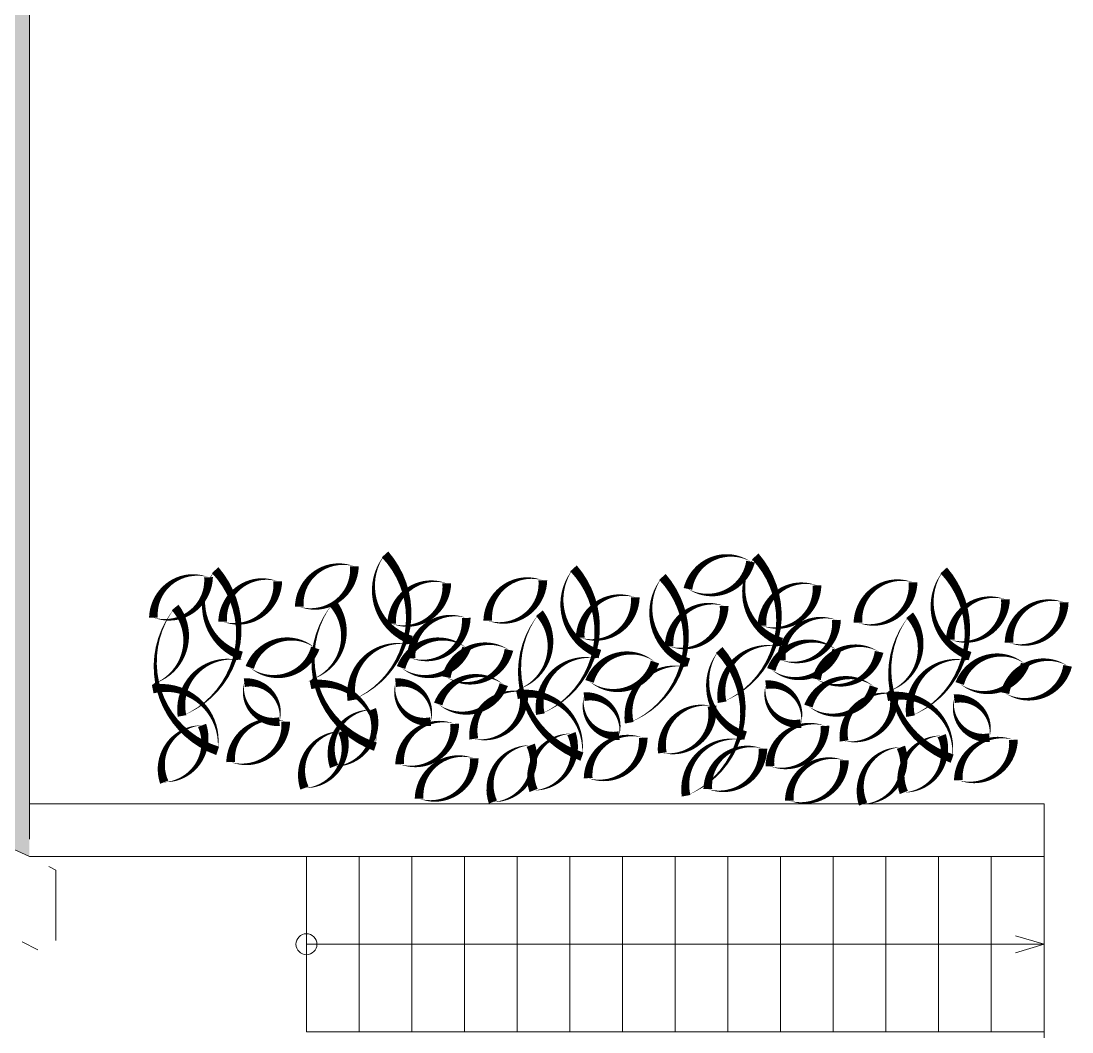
# Model space of a CAD drawing. Header units: metres. Extents: x -45 to 1930, y -347 to 488.
# Drawn here: x 39.62 to 45.61, y -33.24 to -27.48 of the extents above; entities that cross this region are included whole.
import ezdxf

# ---------------------------------------------------------------- set-up
doc = ezdxf.new("R2010")
doc.units = ezdxf.units.M
doc.linetypes.add('GETRENNT', pattern=[31.75, 12.7, -6.35, 0, -6.35, 0, -6.35])
doc.linetypes.add('ČERCHOVANÁ', pattern=[25.4, 12.7, -6.35, 0, -6.35])
for name, color, linetype in [('OSA', 7, 'ČERCHOVANÁ'), ('SRAFY', 3, 'Continuous'), ('zariz.predmety', 203, 'Continuous'), ('ZDIVO', 1, 'Continuous')]:
    doc.layers.add(name, color=color, linetype=linetype)

msp = doc.modelspace()

# ---------------------------------------------------------------- hatches: boundary and pattern name
at = {"layer": 'SRAFY', "linetype": 'Continuous', "lineweight": 0}
for points in [[(39.670321, -25.857673), (39.270321, -25.857673), (39.270321, -29.606209), (39.670321, -29.606209)], [(38.720321, -31.500603, -0.41421356), (38.570321, -31.650603), (38.570321, -31.740217), (39.670321, -32.244017), (39.670321, -29.606209), (39.270321, -29.606209), (39.270321, -31.620859), (38.720321, -31.36896)]]:
    msp.add_hatch(color=256, dxfattribs=at).paths.add_polyline_path(points)

# ---------------------------------------------------------------- linework, layer by layer
at = {"layer": 'OSA', "linetype": 'Continuous', "lineweight": 0}
for p, q in [((39.670321, -31.944017), (45.44764, -31.944017)), ((45.44764, -31.944017), (45.44764, -33.244017)), ((39.670321, -32.244017), (45.44764, -32.244017)), ((41.24764, -32.244017), (41.24764, -33.244017)), ((41.54764, -32.244017), (41.54764, -33.244017)), ((41.84764, -32.244017), (41.84764, -33.244017)), ((42.14764, -32.244017), (42.14764, -33.244017)), ((42.44764, -32.244017), (42.44764, -33.244017)), ((42.74764, -32.244017), (42.74764, -33.244017)), ((43.04764, -32.244017), (43.04764, -33.244017)), ((43.34764, -32.244017), (43.34764, -33.244017)), ((43.64764, -32.244017), (43.64764, -33.244017)), ((43.94764, -32.244017), (43.94764, -33.244017)), ((44.24764, -32.244017), (44.24764, -33.244017)), ((44.54764, -32.244017), (44.54764, -33.244017)), ((44.84764, -32.244017), (44.84764, -33.244017)), ((45.14764, -32.244017), (45.14764, -33.244017)), ((45.44764, -32.744017), (45.285135, -32.695864)), ((41.24764, -32.744017), (45.44764, -32.744017)), ((45.44764, -32.744017), (45.285135, -32.792169)), ((41.24764, -33.244017), (45.44764, -33.244017)), ((45.44764, -33.244017), (45.44764, -39.735876))]:
    msp.add_line(p, q, dxfattribs=at)
msp.add_circle((41.24764, -32.744017), 0.059727, dxfattribs=at)
at = {"layer": 'zariz.predmety', "color": 253, "linetype": 'Continuous', "ltscale": 0.001}
for points in [[(41.69525, -30.522725, 0, 0, 0.52056705), (41.69525, -30.522725, 0, 0.05, 0.52056705), (41.845081, -31.011088, 0, 0.05, 0.52056705), (41.823401, -31.034189, 0, 0.05, 0.52056705), (41.506307, -31.353561, 0, 0.05, 0.52056705), (41.69525, -30.522725, 0.05, 0.05, 0)], [(43.419965, -30.719141, 0, 0, 0.52056705), (43.419965, -30.719141, 0, 0.05, 0.52056705), (43.776536, -30.563689, 0, 0.05, 0.52056705), (43.419965, -30.719141, 0.05, 0.05, 0)], [(43.80337, -30.53431, 0, 0, 0.52056705), (43.80337, -30.53431, 0, 0.05, 0.52056705), (43.953201, -31.022672, 0, 0.05, 0.52056705), (43.931521, -31.045774, 0, 0.05, 0.52056705), (43.614426, -31.365146, 0, 0.05, 0.52056705), (43.80337, -30.53431, 0.05, 0.05, 0)], [(41.520601, -30.590967, 0, 0, 0.52056705), (41.520601, -30.590967, 0, 0.05, 0.52056705), (41.20686, -30.820911, 0, 0.05, 0.52056705), (41.520601, -30.590967, 0.05, 0.05, 0)], [(42.768475, -30.602252, 0, 0, 0.52056705), (42.768475, -30.602252, 0, 0.05, 0.52056705), (42.918306, -31.090615, 0, 0.05, 0.52056705), (42.896625, -31.113716, 0, 0.05, 0.52056705), (42.579531, -31.433088, 0, 0.05, 0.52056705), (42.768475, -30.602252, 0.05, 0.05, 0)], [(40.690079, -30.652812, 0, 0, 0.52056705), (40.690079, -30.652812, 0, 0.05, 0.52056705), (40.376338, -30.882757, 0, 0.05, 0.52056705), (40.690079, -30.652812, 0.05, 0.05, 0)], [(40.72797, -30.612358, 0, 0, 0.52056705), (40.72797, -30.612358, 0, 0.05, 0.52056705), (40.877801, -31.10072, 0, 0.05, 0.52056705), (40.85612, -31.123822, 0, 0.05, 0.52056705), (40.539026, -31.443194, 0, 0.05, 0.52056705), (40.72797, -30.612358, 0.05, 0.05, 0)], [(41.084293, -30.675938, 0, 0, 0.52056705), (41.084293, -30.675938, 0, 0.05, 0.52056705), (40.770552, -30.905883, 0, 0.05, 0.52056705), (41.084293, -30.675938, 0.05, 0.05, 0)], [(42.593825, -30.670494, 0, 0, 0.52056705), (42.593825, -30.670494, 0, 0.05, 0.52056705), (42.280084, -30.900438, 0, 0.05, 0.52056705), (42.593825, -30.670494, 0.05, 0.05, 0)], [(43.274725, -30.651096, 0, 0, 0.52056705), (43.274725, -30.651096, 0, 0.05, 0.52056705), (43.424556, -31.139458, 0, 0.05, 0.52056705), (43.402876, -31.16256, 0, 0.05, 0.52056705), (43.085781, -31.481931, 0, 0.05, 0.52056705), (43.274725, -30.651096, 0.05, 0.05, 0)], [(44.876595, -30.613837, 0, 0, 0.52056705), (44.876595, -30.613837, 0, 0.05, 0.52056705), (45.026426, -31.102199, 0, 0.05, 0.52056705), (45.004745, -31.125301, 0, 0.05, 0.52056705), (44.687651, -31.444673, 0, 0.05, 0.52056705), (44.876595, -30.613837, 0.05, 0.05, 0)], [(42.046845, -30.68799, 0, 0, 0.52056705), (42.046845, -30.68799, 0, 0.05, 0.52056705), (41.733104, -30.917934, 0, 0.05, 0.52056705), (42.046845, -30.68799, 0.05, 0.05, 0)], [(44.154965, -30.699574, 0, 0, 0.52056705), (44.154965, -30.699574, 0, 0.05, 0.52056705), (43.841224, -30.929519, 0, 0.05, 0.52056705), (44.154965, -30.699574, 0.05, 0.05, 0)], [(44.701945, -30.682079, 0, 0, 0.52056705), (44.701945, -30.682079, 0, 0.05, 0.52056705), (44.388204, -30.912023, 0, 0.05, 0.52056705), (44.701945, -30.682079, 0.05, 0.05, 0)], [(43.12007, -30.767517, 0, 0, 0.52056705), (43.12007, -30.767517, 0, 0.05, 0.52056705), (42.806329, -30.997461, 0, 0.05, 0.52056705), (43.12007, -30.767517, 0.05, 0.05, 0)], [(45.228189, -30.779102, 0, 0, 0.52056705), (45.228189, -30.779102, 0, 0.05, 0.52056705), (44.914448, -31.009046, 0, 0.05, 0.52056705), (45.228189, -30.779102, 0.05, 0.05, 0)], [(45.562359, -30.796047, 0, 0, 0.52056705), (45.562359, -30.796047, 0, 0.05, 0.52056705), (45.248618, -31.025991, 0, 0.05, 0.52056705), (45.562359, -30.796047, 0.05, 0.05, 0)], [(40.741828, -31.642159, 0, 0, 0.52056705), (40.741828, -31.642159, 0, 0.05, 0.52056705), (40.372068, -31.289703, 0, 0.05, 0.52056705), (40.379661, -31.258945, 0, 0.05, 0.52056705), (40.49977, -30.825216, 0, 0.05, 0.52056705), (40.741828, -31.642159, 0.05, 0.05, 0)], [(41.640174, -31.618034, 0, 0, 0.52056705), (41.640174, -31.618034, 0, 0.05, 0.52056705), (41.270414, -31.265579, 0, 0.05, 0.52056705), (41.278006, -31.234821, 0, 0.05, 0.52056705), (41.398115, -30.801092, 0, 0.05, 0.52056705), (41.640174, -31.618034, 0.05, 0.05, 0)], [(43.62632, -30.81636, 0, 0, 0.52056705), (43.62632, -30.81636, 0, 0.05, 0.52056705), (43.312579, -31.046305, 0, 0.05, 0.52056705), (43.62632, -30.81636, 0.05, 0.05, 0)], [(42.157518, -30.884463, 0, 0, 0.52056705), (42.157518, -30.884463, 0, 0.05, 0.52056705), (41.843777, -31.114407, 0, 0.05, 0.52056705), (42.157518, -30.884463, 0.05, 0.05, 0)], [(42.816328, -31.674705, 0, 0, 0.52056705), (42.816328, -31.674705, 0, 0.05, 0.52056705), (42.446568, -31.32225, 0, 0.05, 0.52056705), (42.454161, -31.291492, 0, 0.05, 0.52056705), (42.574269, -30.857762, 0, 0.05, 0.52056705), (42.816328, -31.674705, 0.05, 0.05, 0)], [(44.265637, -30.896047, 0, 0, 0.52056705), (44.265637, -30.896047, 0, 0.05, 0.52056705), (43.951897, -31.125992, 0, 0.05, 0.52056705), (44.265637, -30.896047, 0.05, 0.05, 0)], [(44.924448, -31.68629, 0, 0, 0.52056705), (44.924448, -31.68629, 0, 0.05, 0.52056705), (44.554688, -31.333835, 0, 0.05, 0.52056705), (44.56228, -31.303076, 0, 0.05, 0.52056705), (44.682389, -30.869347, 0, 0.05, 0.52056705), (44.924448, -31.68629, 0.05, 0.05, 0)], [(41.297826, -31.05649, 0, 0, 0.52056705), (41.297826, -31.05649, 0, 0.05, 0.52056705), (40.924853, -31.166939, 0, 0.05, 0.52056705), (41.297826, -31.05649, 0.05, 0.05, 0)], [(42.159235, -31.056656, 0, 0, 0.52056705), (42.159235, -31.056656, 0, 0.05, 0.52056705), (41.786262, -31.167105, 0, 0.05, 0.52056705), (42.159235, -31.056656, 0.05, 0.05, 0)], [(44.267354, -31.06824, 0, 0, 0.52056705), (44.267354, -31.06824, 0, 0.05, 0.52056705), (43.894382, -31.17869, 0, 0.05, 0.52056705), (44.267354, -31.06824, 0.05, 0.05, 0)], [(42.043993, -31.22206, 0, 0, 0.52056705), (42.043993, -31.22206, 0, 0.05, 0.52056705), (42.400563, -31.066608, 0, 0.05, 0.52056705), (42.043993, -31.22206, 0.05, 0.05, 0)], [(43.232459, -31.136183, 0, 0, 0.52056705), (43.232459, -31.136183, 0, 0.05, 0.52056705), (42.859487, -31.246633, 0, 0.05, 0.52056705), (43.232459, -31.136183, 0.05, 0.05, 0)], [(43.598157, -31.067204, 0, 0, 0.52056705), (43.598157, -31.067204, 0, 0.05, 0.52056705), (43.747988, -31.555567, 0, 0.05, 0.52056705), (43.726307, -31.578668, 0, 0.05, 0.52056705), (43.409213, -31.89804, 0, 0.05, 0.52056705), (43.598157, -31.067204, 0.05, 0.05, 0)], [(44.152113, -31.233645, 0, 0, 0.52056705), (44.152113, -31.233645, 0, 0.05, 0.52056705), (44.508683, -31.078193, 0, 0.05, 0.52056705), (44.152113, -31.233645, 0.05, 0.05, 0)], [(45.340579, -31.147768, 0, 0, 0.52056705), (45.340579, -31.147768, 0, 0.05, 0.52056705), (44.967606, -31.258217, 0, 0.05, 0.52056705), (45.340579, -31.147768, 0.05, 0.05, 0)], [(45.225337, -31.313172, 0, 0, 0.52056705), (45.225337, -31.313172, 0, 0.05, 0.52056705), (45.581907, -31.15772, 0, 0.05, 0.52056705), (45.225337, -31.313172, 0.05, 0.05, 0)], [(41.09354, -31.475771, 0, 0, 0.52056705), (41.09354, -31.475771, 0, 0.05, 0.52056705), (40.893831, -31.253478, 0, 0.05, 0.52056705), (41.09354, -31.475771, 0.05, 0.05, 0)], [(41.954949, -31.475937, 0, 0, 0.52056705), (41.954949, -31.475937, 0, 0.05, 0.52056705), (41.75524, -31.253644, 0, 0.05, 0.52056705), (41.954949, -31.475937, 0.05, 0.05, 0)], [(42.37105, -31.265014, 0, 0, 0.52056705), (42.37105, -31.265014, 0, 0.05, 0.52056705), (41.998078, -31.375463, 0, 0.05, 0.52056705), (42.37105, -31.265014, 0.05, 0.05, 0)], [(44.063069, -31.487522, 0, 0, 0.52056705), (44.063069, -31.487522, 0, 0.05, 0.52056705), (43.863359, -31.265229, 0, 0.05, 0.52056705), (44.063069, -31.487522, 0.05, 0.05, 0)], [(44.47917, -31.276598, 0, 0, 0.52056705), (44.47917, -31.276598, 0, 0.05, 0.52056705), (44.106197, -31.387048, 0, 0.05, 0.52056705), (44.47917, -31.276598, 0.05, 0.05, 0)], [(42.200841, -31.574118, 0, 0, 0.52056705), (42.200841, -31.574118, 0, 0.05, 0.52056705), (42.483942, -31.307357, 0, 0.05, 0.52056705), (42.200841, -31.574118, 0.05, 0.05, 0)], [(44.308961, -31.585703, 0, 0, 0.52056705), (44.308961, -31.585703, 0, 0.05, 0.52056705), (44.592062, -31.318941, 0, 0.05, 0.52056705), (44.308961, -31.585703, 0.05, 0.05, 0)], [(43.028174, -31.555464, 0, 0, 0.52056705), (43.028174, -31.555464, 0, 0.05, 0.52056705), (42.828464, -31.333171, 0, 0.05, 0.52056705), (43.028174, -31.555464, 0.05, 0.05, 0)], [(43.274066, -31.653645, 0, 0, 0.52056705), (43.274066, -31.653645, 0, 0.05, 0.52056705), (43.557167, -31.386884, 0, 0.05, 0.52056705), (43.274066, -31.653645, 0.05, 0.05, 0)], [(45.136293, -31.567049, 0, 0, 0.52056705), (45.136293, -31.567049, 0, 0.05, 0.52056705), (44.936584, -31.344756, 0, 0.05, 0.52056705), (45.136293, -31.567049, 0.05, 0.05, 0)], [(41.62041, -31.407236, 0, 0, 0.52056705), (41.62041, -31.407236, 0, 0.05, 0.52056705), (41.404961, -31.731103, 0, 0.05, 0.52056705), (41.62041, -31.407236, 0.05, 0.05, 0)], [(40.653129, -31.496869, 0, 0, 0.52056705), (40.653129, -31.496869, 0, 0.05, 0.52056705), (40.43768, -31.820735, 0, 0.05, 0.52056705), (40.653129, -31.496869, 0.05, 0.05, 0)], [(40.815978, -31.706082, 0, 0, 0.52056705), (40.815978, -31.706082, 0, 0.05, 0.52056705), (41.129719, -31.476138, 0, 0.05, 0.52056705), (40.815978, -31.706082, 0.05, 0.05, 0)], [(41.77853, -31.718134, 0, 0, 0.52056705), (41.77853, -31.718134, 0, 0.05, 0.52056705), (42.09227, -31.488189, 0, 0.05, 0.52056705), (41.77853, -31.718134, 0.05, 0.05, 0)], [(43.886649, -31.729718, 0, 0, 0.52056705), (43.886649, -31.729718, 0, 0.05, 0.52056705), (44.20039, -31.499774, 0, 0.05, 0.52056705), (43.886649, -31.729718, 0.05, 0.05, 0)], [(41.451733, -31.53031, 0, 0, 0.52056705), (41.451733, -31.53031, 0, 0.05, 0.52056705), (41.236284, -31.854176, 0, 0.05, 0.52056705), (41.451733, -31.53031, 0.05, 0.05, 0)], [(42.756728, -31.543748, 0, 0, 0.52056705), (42.756728, -31.543748, 0, 0.05, 0.52056705), (42.541278, -31.867614, 0, 0.05, 0.52056705), (42.756728, -31.543748, 0.05, 0.05, 0)], [(42.851754, -31.797661, 0, 0, 0.52056705), (42.851754, -31.797661, 0, 0.05, 0.52056705), (43.165495, -31.567716, 0, 0.05, 0.52056705), (42.851754, -31.797661, 0.05, 0.05, 0)], [(44.864847, -31.555332, 0, 0, 0.52056705), (44.864847, -31.555332, 0, 0.05, 0.52056705), (44.649398, -31.879198, 0, 0.05, 0.52056705), (44.864847, -31.555332, 0.05, 0.05, 0)], [(42.524958, -31.609837, 0, 0, 0.52056705), (42.524958, -31.609837, 0, 0.05, 0.52056705), (42.309508, -31.933703, 0, 0.05, 0.52056705), (42.524958, -31.609837, 0.05, 0.05, 0)], [(43.846877, -31.629845, 0, 0, 0.52056705), (43.846877, -31.629845, 0, 0.05, 0.52056705), (43.533136, -31.859789, 0, 0.05, 0.52056705), (43.846877, -31.629845, 0.05, 0.05, 0)], [(44.633077, -31.621422, 0, 0, 0.52056705), (44.633077, -31.621422, 0, 0.05, 0.52056705), (44.417628, -31.945288, 0, 0.05, 0.52056705), (44.633077, -31.621422, 0.05, 0.05, 0)], [(44.959874, -31.809246, 0, 0, 0.52056705), (44.959874, -31.809246, 0, 0.05, 0.52056705), (45.273615, -31.579301, 0, 0.05, 0.52056705), (44.959874, -31.809246, 0.05, 0.05, 0)], [(41.889202, -31.914606, 0, 0, 0.52056705), (41.889202, -31.914606, 0, 0.05, 0.52056705), (42.202943, -31.684662, 0, 0.05, 0.52056705), (41.889202, -31.914606, 0.05, 0.05, 0)], [(43.997322, -31.926191, 0, 0, 0.52056705), (43.997322, -31.926191, 0, 0.05, 0.52056705), (44.311063, -31.696247, 0, 0.05, 0.52056705), (43.997322, -31.926191, 0.05, 0.05, 0)]]:
    msp.add_lwpolyline(points, format="xyseb", close=True, dxfattribs=at)
at = {"layer": 'ZDIVO', "linetype": 'Continuous', "lineweight": 0}
for p, q in [((39.670321, -20.26257), (39.670321, -32.071502)), ((38.420321, -31.671517), (39.670321, -32.244017))]:
    msp.add_line(p, q, dxfattribs=at)
at = {"layer": 'ZDIVO', "linetype": 'GETRENNT', "lineweight": 0, "ltscale": 0.035, "flags": 128}
msp.add_lwpolyline([(39.670321, -8.765784), (39.670321, -32.244017), (39.819801, -32.32202), (39.819801, -32.829606), (28.870321, -27.115784), (28.870321, -8.765784), (39.670321, -8.765784)], dxfattribs=at)

doc.saveas('drawing.dxf')
